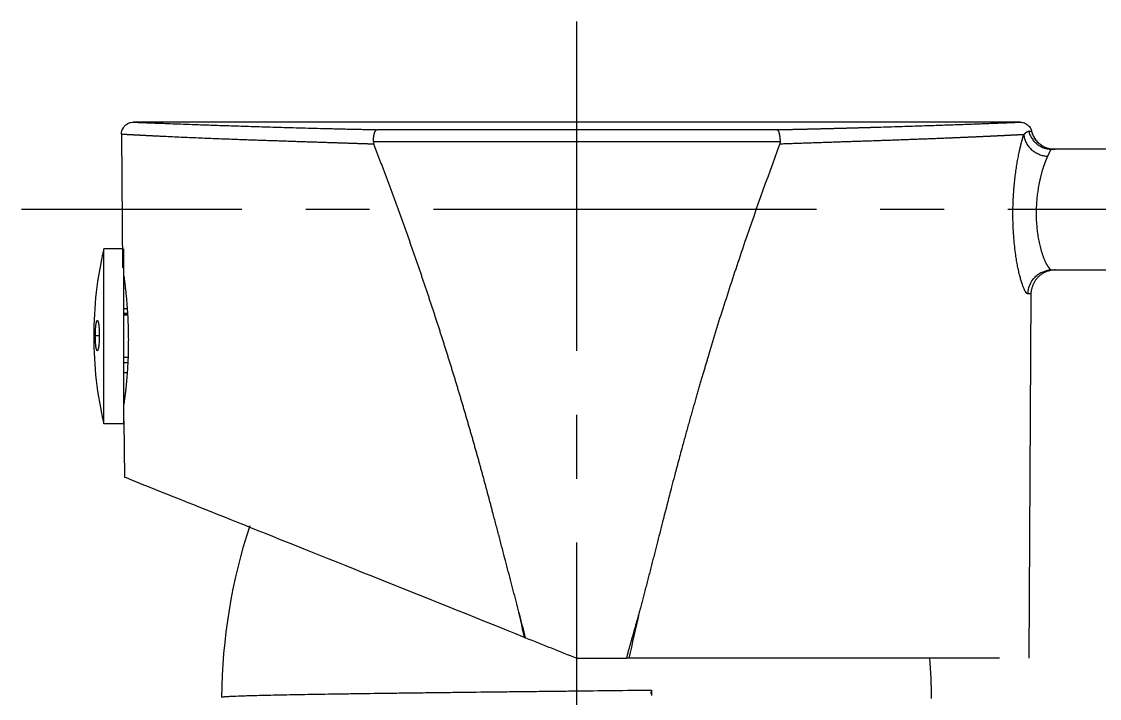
# Model space of a CAD drawing. Extents: x 10274 to 11115, y -16168 to -15573.
# Drawn here: x 10445.6 to 10499.2, y -15760 to -15726.3 of the extents above; entities that cross this region are included whole.
import ezdxf

# ---------------------------------------------------------------- set-up
doc = ezdxf.new("R2010")
doc.units = 0
doc.header["$MEASUREMENT"] = 0
doc.linetypes.add('CENTER2', pattern=[28.575, 19.05, -3.175, 3.175, -3.175])
doc.layers.get('0').update_dxf_attribs({"linetype": 'CONTINUOUS'})
doc.layers.add('CENTER', color=1, linetype='CENTER2')

msp = doc.modelspace()

# ---------------------------------------------------------------- linework, layer by layer
at = {"lineweight": -3}
for p, q in [((10495.218, -15731.301), (10451.117, -15731.301)), ((10483.13, -15731.676), (10463.226, -15731.676)), ((10450.524, -15731.906), (10450.58, -15738.551)), ((10565.319, -15732.651), (10496.807, -15732.651)), ((10449.645, -15746.301), (10449.645, -15737.601)), ((10450.572, -15737.602), (10449.645, -15737.602)), ((10450.645, -15746.301), (10450.645, -15737.601)), ((10496.807, -15738.651), (10565.319, -15738.651)), ((10496.971, -15738.651), (10496.966, -15738.651)), ((10495.669, -15757.951), (10495.771, -15739.844)), ((10495.771, -15739.844), (10495.769, -15739.844)), ((10450.645, -15740.568), (10450.804, -15740.568)), ((10450.82, -15740.807), (10450.645, -15740.807)), ((10450.821, -15740.826), (10450.645, -15740.826)), ((10450.824, -15740.876), (10450.645, -15740.876)), ((10450.825, -15740.896), (10450.645, -15740.896)), ((10449.39, -15741.925), (10449.225, -15741.925)), ((10450.845, -15743.007), (10450.645, -15743.007)), ((10450.645, -15743.249), (10450.837, -15743.249)), ((10450.645, -15743.74), (10450.807, -15743.74)), ((10450.645, -15746.157), (10450.669, -15748.951)), ((10450.645, -15746.301), (10449.645, -15746.301)), ((10455.524, -15759.89), (10455.52, -15759.886))]:
    msp.add_line(p, q, dxfattribs=at)
at = {"lineweight": -3, "extrusion": (0, 0, -1)}
msp.add_arc((-10483.876, -15760.151), 28.357, 0.5348, 18.079, dxfattribs=at)
at = {"lineweight": -3}
msp.add_arc((10462.462, -15760.151), 28.357, 0.4042, 4.4751, dxfattribs=at)
for centre, major_axis, ratio, start_param, end_param in [((10468.315, -15741.951), (19.17, 0), 0.999887, 2.912682, 3.141593), ((10468.315, -15741.951), (-19.17, 0), 0.999887, 0, 0.228911), ((10297.605, -15796.513), (43.598, -172.789), 0.99574, 1.54879, 1.558383), ((10470.899, -15760.151), (0, -28.357), 0.212007, 1.582827, 1.592527)]:
    msp.add_ellipse(centre, major_axis=major_axis, ratio=ratio, start_param=start_param, end_param=end_param, dxfattribs=at)
for points, knots in [([(10450.524, -15731.906), (10450.523, -15731.835), (10450.548, -15731.682), (10450.685, -15731.466), (10450.899, -15731.327), (10451.053, -15731.301), (10451.124, -15731.301)], [0, 0, 0, 0, 0.249645, 0.499764, 0.749882, 1, 1, 1, 1]), ([(10451.124, -15731.301), (10451.124, -15731.301), (10451.124, -15731.301), (10451.124, -15731.301), (10451.125, -15731.301), (10451.126, -15731.301), (10451.127, -15731.301), (10451.128, -15731.301), (10451.129, -15731.301), (10451.131, -15731.301), (10451.133, -15731.301), (10451.135, -15731.302), (10451.137, -15731.302), (10451.14, -15731.302), (10451.143, -15731.302), (10451.146, -15731.302), (10451.149, -15731.302), (10451.153, -15731.302), (10451.156, -15731.302), (10451.16, -15731.303), (10451.165, -15731.303), (10451.169, -15731.303), (10451.174, -15731.303), (10451.179, -15731.303), (10451.184, -15731.304), (10451.189, -15731.304), (10451.195, -15731.304), (10451.2, -15731.304), (10451.206, -15731.304), (10451.213, -15731.305), (10451.219, -15731.305), (10451.226, -15731.305), (10451.233, -15731.306), (10451.24, -15731.306), (10451.247, -15731.306), (10451.255, -15731.306), (10451.262, -15731.307), (10451.27, -15731.307), (10451.279, -15731.307), (10451.287, -15731.308), (10451.296, -15731.308), (10451.305, -15731.308), (10451.314, -15731.309), (10451.323, -15731.309), (10451.333, -15731.31), (10451.343, -15731.31), (10451.353, -15731.31), (10451.363, -15731.311), (10451.374, -15731.311), (10451.385, -15731.312), (10451.396, -15731.312), (10451.407, -15731.313), (10451.418, -15731.313), (10451.43, -15731.313), (10451.442, -15731.314), (10451.454, -15731.314), (10451.466, -15731.315), (10451.479, -15731.315), (10451.492, -15731.316), (10451.505, -15731.316), (10451.518, -15731.317), (10451.531, -15731.318), (10451.545, -15731.318), (10451.559, -15731.319), (10451.573, -15731.319), (10451.587, -15731.32), (10451.602, -15731.32), (10451.617, -15731.321), (10451.632, -15731.322), (10451.647, -15731.322), (10451.663, -15731.323), (10451.678, -15731.323), (10451.694, -15731.324), (10451.711, -15731.325), (10451.727, -15731.325), (10451.744, -15731.326), (10451.76, -15731.327), (10451.778, -15731.327), (10451.795, -15731.328), (10451.812, -15731.329), (10451.83, -15731.329), (10451.848, -15731.33), (10451.866, -15731.331), (10451.885, -15731.332), (10451.904, -15731.332), (10451.922, -15731.333), (10452.044, -15731.338), (10452.289, -15731.347), (10452.71, -15731.363), (10453.193, -15731.382), (10453.738, -15731.402), (10454.393, -15731.425), (10455.173, -15731.452), (10456.093, -15731.483), (10457.097, -15731.515), (10458.002, -15731.542), (10458.765, -15731.564), (10459.356, -15731.581), (10459.963, -15731.597), (10460.419, -15731.609), (10460.712, -15731.617), (10460.836, -15731.62), (10460.96, -15731.623), (10461.086, -15731.626), (10461.212, -15731.629), (10461.34, -15731.632), (10461.468, -15731.635), (10461.598, -15731.639), (10461.728, -15731.642), (10461.859, -15731.645), (10461.992, -15731.648), (10462.125, -15731.651), (10462.259, -15731.654), (10462.394, -15731.657), (10462.53, -15731.66), (10462.667, -15731.663), (10462.806, -15731.666), (10462.945, -15731.669), (10463.085, -15731.673), (10463.178, -15731.675), (10463.226, -15731.676)], [0, 0, 0, 0, 0.00296, 0.005919, 0.008876, 0.011833, 0.014788, 0.017742, 0.020695, 0.023647, 0.026598, 0.029548, 0.032498, 0.035446, 0.038393, 0.041339, 0.044285, 0.047229, 0.050173, 0.053116, 0.056058, 0.059, 0.06194, 0.064881, 0.06782, 0.070759, 0.073697, 0.076635, 0.079572, 0.082508, 0.085444, 0.08838, 0.091315, 0.094249, 0.097184, 0.100118, 0.103051, 0.105984, 0.108917, 0.11185, 0.114782, 0.117715, 0.120647, 0.123578, 0.12651, 0.129442, 0.132373, 0.135305, 0.138236, 0.141168, 0.144099, 0.147031, 0.149962, 0.152894, 0.155826, 0.158758, 0.16169, 0.164622, 0.167555, 0.170488, 0.173421, 0.176355, 0.179288, 0.182222, 0.185157, 0.188092, 0.191027, 0.193963, 0.1969, 0.199837, 0.202774, 0.205712, 0.208651, 0.21159, 0.21453, 0.217471, 0.220412, 0.223354, 0.226297, 0.22924, 0.232185, 0.23513, 0.238076, 0.241023, 0.243971, 0.24692, 0.24987, 0.299965, 0.349894, 0.399786, 0.449772, 0.49998, 0.562622, 0.624975, 0.68729, 0.749822, 0.781331, 0.812738, 0.844077, 0.875378, 0.881439, 0.887515, 0.893609, 0.89972, 0.905848, 0.911994, 0.918157, 0.924338, 0.930538, 0.936756, 0.942992, 0.949248, 0.955523, 0.961817, 0.96813, 0.974464, 0.980817, 0.987191, 0.993585, 1, 1, 1, 1]), ([(10463.055, -15732.274), (10463.055, -15732.27), (10463.055, -15732.262), (10463.056, -15732.25), (10463.056, -15732.238), (10463.056, -15732.226), (10463.057, -15732.214), (10463.057, -15732.201), (10463.058, -15732.189), (10463.058, -15732.177), (10463.059, -15732.164), (10463.06, -15732.152), (10463.061, -15732.14), (10463.062, -15732.127), (10463.063, -15732.115), (10463.064, -15732.102), (10463.065, -15732.09), (10463.067, -15732.077), (10463.068, -15732.065), (10463.07, -15732.053), (10463.071, -15732.041), (10463.073, -15732.029), (10463.074, -15732.017), (10463.076, -15732.005), (10463.078, -15731.993), (10463.08, -15731.981), (10463.082, -15731.97), (10463.084, -15731.958), (10463.086, -15731.947), (10463.089, -15731.936), (10463.091, -15731.925), (10463.093, -15731.914), (10463.096, -15731.903), (10463.098, -15731.893), (10463.101, -15731.882), (10463.103, -15731.872), (10463.106, -15731.862), (10463.109, -15731.852), (10463.112, -15731.842), (10463.116, -15731.831), (10463.119, -15731.82), (10463.123, -15731.81), (10463.127, -15731.799), (10463.131, -15731.788), (10463.136, -15731.777), (10463.14, -15731.767), (10463.145, -15731.756), (10463.151, -15731.746), (10463.156, -15731.737), (10463.162, -15731.728), (10463.168, -15731.719), (10463.174, -15731.711), (10463.18, -15731.704), (10463.186, -15731.697), (10463.193, -15731.692), (10463.199, -15731.687), (10463.206, -15731.682), (10463.212, -15731.679), (10463.219, -15731.677), (10463.223, -15731.676), (10463.226, -15731.676)], [0, 0, 0, 0, 0.012764, 0.025613, 0.038546, 0.051561, 0.064659, 0.077839, 0.091102, 0.104447, 0.117876, 0.13139, 0.144988, 0.158669, 0.172428, 0.186262, 0.200166, 0.214137, 0.22817, 0.242262, 0.256408, 0.270605, 0.284848, 0.299135, 0.313462, 0.327825, 0.342221, 0.356647, 0.371101, 0.385579, 0.400079, 0.4146, 0.429139, 0.443696, 0.458268, 0.472854, 0.487452, 0.50302, 0.51932, 0.536344, 0.554085, 0.572531, 0.591669, 0.611483, 0.631954, 0.653061, 0.67478, 0.697081, 0.719933, 0.743303, 0.767167, 0.791509, 0.816307, 0.841538, 0.867172, 0.893176, 0.919511, 0.946129, 0.972979, 1, 1, 1, 1]), ([(10483.13, -15731.676), (10483.152, -15731.675), (10483.196, -15731.674), (10483.261, -15731.673), (10483.326, -15731.671), (10483.391, -15731.67), (10483.456, -15731.669), (10483.521, -15731.667), (10483.585, -15731.666), (10483.65, -15731.664), (10483.714, -15731.663), (10483.778, -15731.661), (10483.842, -15731.66), (10483.906, -15731.659), (10483.969, -15731.657), (10484.033, -15731.656), (10484.096, -15731.654), (10484.159, -15731.653), (10484.222, -15731.651), (10484.285, -15731.65), (10484.348, -15731.648), (10484.41, -15731.647), (10484.473, -15731.646), (10484.535, -15731.644), (10484.597, -15731.643), (10484.659, -15731.641), (10484.721, -15731.64), (10484.782, -15731.638), (10484.844, -15731.637), (10484.905, -15731.635), (10484.966, -15731.634), (10485.027, -15731.632), (10485.088, -15731.631), (10485.149, -15731.629), (10485.209, -15731.628), (10485.27, -15731.626), (10485.33, -15731.625), (10485.39, -15731.623), (10485.45, -15731.622), (10485.51, -15731.62), (10485.57, -15731.619), (10485.629, -15731.617), (10485.689, -15731.616), (10485.748, -15731.614), (10485.807, -15731.613), (10485.866, -15731.611), (10485.925, -15731.61), (10485.983, -15731.608), (10486.042, -15731.607), (10486.1, -15731.605), (10486.158, -15731.604), (10486.216, -15731.602), (10486.274, -15731.601), (10486.332, -15731.599), (10486.389, -15731.598), (10486.447, -15731.596), (10486.504, -15731.595), (10486.561, -15731.593), (10486.618, -15731.592), (10486.675, -15731.59), (10486.731, -15731.589), (10486.788, -15731.587), (10486.844, -15731.585), (10486.9, -15731.584), (10486.956, -15731.582), (10487.012, -15731.581), (10487.068, -15731.579), (10487.123, -15731.578), (10487.179, -15731.576), (10487.234, -15731.575), (10487.289, -15731.573), (10487.344, -15731.572), (10487.399, -15731.57), (10487.454, -15731.569), (10487.508, -15731.567), (10487.562, -15731.566), (10487.617, -15731.564), (10487.671, -15731.562), (10487.725, -15731.561), (10487.778, -15731.559), (10487.832, -15731.558), (10487.885, -15731.556), (10487.939, -15731.555), (10487.992, -15731.553), (10488.045, -15731.552), (10488.098, -15731.55), (10488.32, -15731.544), (10488.703, -15731.532), (10489.233, -15731.516), (10489.744, -15731.5), (10490.235, -15731.484), (10490.706, -15731.468), (10491.156, -15731.453), (10491.585, -15731.438), (10491.992, -15731.424), (10492.377, -15731.41), (10492.738, -15731.397), (10493.076, -15731.385), (10493.39, -15731.373), (10493.679, -15731.362), (10493.944, -15731.352), (10494.185, -15731.342), (10494.343, -15731.336), (10494.437, -15731.332), (10494.476, -15731.331), (10494.514, -15731.329), (10494.552, -15731.328), (10494.588, -15731.326), (10494.623, -15731.325), (10494.657, -15731.324), (10494.69, -15731.322), (10494.722, -15731.321), (10494.753, -15731.32), (10494.784, -15731.319), (10494.813, -15731.317), (10494.841, -15731.316), (10494.868, -15731.315), (10494.894, -15731.314), (10494.919, -15731.313), (10494.943, -15731.312), (10494.966, -15731.311), (10494.988, -15731.31), (10495.009, -15731.309), (10495.029, -15731.309), (10495.048, -15731.308), (10495.066, -15731.307), (10495.083, -15731.306), (10495.099, -15731.306), (10495.114, -15731.305), (10495.128, -15731.305), (10495.141, -15731.304), (10495.152, -15731.304), (10495.163, -15731.303), (10495.173, -15731.303), (10495.182, -15731.302), (10495.19, -15731.302), (10495.197, -15731.302), (10495.202, -15731.302), (10495.207, -15731.301), (10495.211, -15731.301), (10495.214, -15731.301), (10495.215, -15731.301), (10495.216, -15731.301), (10495.216, -15731.301)], [0, 0, 0, 0, 0.002964, 0.005926, 0.008887, 0.011846, 0.014804, 0.017761, 0.020716, 0.02367, 0.026623, 0.029574, 0.032524, 0.035473, 0.038421, 0.041367, 0.044313, 0.047257, 0.0502, 0.053142, 0.056083, 0.059023, 0.061963, 0.064901, 0.067838, 0.070774, 0.073709, 0.076644, 0.079578, 0.08251, 0.085442, 0.088374, 0.091304, 0.094234, 0.097163, 0.100092, 0.10302, 0.105947, 0.108874, 0.1118, 0.114726, 0.117651, 0.120575, 0.1235, 0.126424, 0.129347, 0.13227, 0.135193, 0.138115, 0.141037, 0.143959, 0.146881, 0.149802, 0.152723, 0.155645, 0.158566, 0.161486, 0.164407, 0.167328, 0.170249, 0.173169, 0.17609, 0.179011, 0.181932, 0.184853, 0.187774, 0.190695, 0.193617, 0.196538, 0.19946, 0.202382, 0.205305, 0.208228, 0.211151, 0.214074, 0.216998, 0.219922, 0.222847, 0.225772, 0.228698, 0.231624, 0.234551, 0.237479, 0.240407, 0.243335, 0.246265, 0.249195, 0.280337, 0.311452, 0.34257, 0.373723, 0.404959, 0.436212, 0.467513, 0.498895, 0.530271, 0.561594, 0.592894, 0.624203, 0.655437, 0.686651, 0.717876, 0.749145, 0.755401, 0.761654, 0.767906, 0.774156, 0.780403, 0.78665, 0.792895, 0.79914, 0.805384, 0.811627, 0.817871, 0.824114, 0.830358, 0.836603, 0.842848, 0.849095, 0.855343, 0.861592, 0.867844, 0.874097, 0.880353, 0.886612, 0.892873, 0.899138, 0.905406, 0.911678, 0.917953, 0.924233, 0.930517, 0.936805, 0.943099, 0.949398, 0.955702, 0.962011, 0.968327, 0.974648, 0.980976, 0.98731, 0.993652, 1, 1, 1, 1]), ([(10483.3, -15732.275), (10483.3, -15732.271), (10483.3, -15732.262), (10483.299, -15732.25), (10483.299, -15732.238), (10483.299, -15732.226), (10483.298, -15732.213), (10483.298, -15732.201), (10483.297, -15732.189), (10483.296, -15732.176), (10483.296, -15732.164), (10483.295, -15732.151), (10483.294, -15732.139), (10483.293, -15732.127), (10483.292, -15732.114), (10483.291, -15732.102), (10483.289, -15732.09), (10483.288, -15732.077), (10483.287, -15732.065), (10483.285, -15732.053), (10483.284, -15732.041), (10483.282, -15732.029), (10483.281, -15732.017), (10483.279, -15732.005), (10483.277, -15731.994), (10483.275, -15731.982), (10483.273, -15731.97), (10483.271, -15731.959), (10483.269, -15731.948), (10483.267, -15731.936), (10483.265, -15731.925), (10483.262, -15731.914), (10483.26, -15731.904), (10483.257, -15731.893), (10483.255, -15731.882), (10483.252, -15731.872), (10483.247, -15731.851), (10483.238, -15731.822), (10483.225, -15731.786), (10483.211, -15731.755), (10483.198, -15731.733), (10483.189, -15731.719), (10483.183, -15731.711), (10483.176, -15731.703), (10483.17, -15731.697), (10483.163, -15731.691), (10483.157, -15731.686), (10483.15, -15731.682), (10483.144, -15731.679), (10483.137, -15731.677), (10483.133, -15731.676), (10483.13, -15731.676)], [0, 0, 0, 0, 0.013002, 0.026054, 0.039157, 0.052311, 0.065518, 0.078777, 0.092088, 0.105453, 0.118872, 0.132344, 0.145872, 0.159454, 0.173092, 0.186785, 0.200535, 0.214342, 0.228206, 0.242127, 0.256106, 0.270143, 0.284239, 0.298395, 0.312609, 0.326883, 0.341218, 0.355613, 0.370069, 0.384586, 0.399165, 0.413806, 0.428509, 0.443274, 0.458103, 0.472994, 0.48795, 0.550223, 0.613074, 0.67652, 0.740579, 0.766472, 0.792376, 0.81829, 0.844216, 0.870152, 0.896099, 0.922058, 0.948027, 0.974008, 1, 1, 1, 1]), ([(10495.216, -15731.301), (10495.287, -15731.301), (10495.44, -15731.327), (10495.655, -15731.466), (10495.76, -15731.631), (10495.791, -15731.728), (10495.797, -15731.751)], [0, 0, 0, 0, 0.302913, 0.605825, 0.908738, 1, 1, 1, 1]), ([(10495.405, -15731.924), (10495.408, -15731.922), (10495.413, -15731.916), (10495.421, -15731.909), (10495.428, -15731.901), (10495.435, -15731.894), (10495.442, -15731.886), (10495.449, -15731.879), (10495.456, -15731.872), (10495.463, -15731.866), (10495.47, -15731.859), (10495.476, -15731.853), (10495.483, -15731.846), (10495.489, -15731.84), (10495.496, -15731.835), (10495.502, -15731.829), (10495.508, -15731.824), (10495.514, -15731.818), (10495.521, -15731.813), (10495.527, -15731.809), (10495.533, -15731.804), (10495.539, -15731.8), (10495.545, -15731.795), (10495.55, -15731.791), (10495.556, -15731.788), (10495.562, -15731.784), (10495.568, -15731.781), (10495.574, -15731.778), (10495.579, -15731.775), (10495.585, -15731.772), (10495.591, -15731.769), (10495.596, -15731.767), (10495.602, -15731.765), (10495.608, -15731.763), (10495.613, -15731.761), (10495.619, -15731.76), (10495.624, -15731.758), (10495.63, -15731.757), (10495.635, -15731.756), (10495.641, -15731.756), (10495.646, -15731.755), (10495.65, -15731.755), (10495.652, -15731.755)], [0, 0, 0, 0, 0.023127, 0.046347, 0.06966, 0.093066, 0.116565, 0.140157, 0.163843, 0.187622, 0.211494, 0.235461, 0.259521, 0.283676, 0.307926, 0.332271, 0.356712, 0.381248, 0.405881, 0.43061, 0.455436, 0.48036, 0.505382, 0.530502, 0.555721, 0.58104, 0.606458, 0.631976, 0.657595, 0.683315, 0.709137, 0.73506, 0.761086, 0.787215, 0.813448, 0.839784, 0.866224, 0.892769, 0.919418, 0.946173, 0.973033, 1, 1, 1, 1]), ([(10495.653, -15731.755), (10495.668, -15731.814), (10495.689, -15731.873), (10495.74, -15731.991), (10495.77, -15732.049), (10495.842, -15732.16), (10495.883, -15732.213), (10495.974, -15732.313), (10496.024, -15732.359), (10496.132, -15732.443), (10496.189, -15732.48), (10496.308, -15732.543), (10496.37, -15732.569), (10496.495, -15732.611), (10496.558, -15732.626), (10496.684, -15732.646), (10496.747, -15732.651), (10496.807, -15732.651)], [0, 0, 0, 0, 0.125, 0.125, 0.25, 0.25, 0.375, 0.375, 0.5, 0.5, 0.625, 0.625, 0.75, 0.75, 0.875, 0.875, 1, 1, 1, 1]), ([(10496.648, -15732.639), (10496.649, -15732.637), (10496.619, -15732.619), (10496.475, -15732.577), (10496.249, -15732.441), (10496.065, -15732.278), (10495.894, -15732.043), (10495.821, -15731.85), (10495.792, -15731.743)], [0, 0, 0, 0, 0.175711, 0.45403, 0.58832, 0.723471, 0.861083, 1, 1, 1, 1]), ([(10463.078, -15732.398), (10463.056, -15732.397), (10463.012, -15732.396), (10462.943, -15732.393), (10462.872, -15732.391), (10462.798, -15732.388), (10462.721, -15732.386), (10462.642, -15732.383), (10462.559, -15732.381), (10462.474, -15732.378), (10462.387, -15732.375), (10462.296, -15732.372), (10462.203, -15732.369), (10462.108, -15732.366), (10462.01, -15732.362), (10461.909, -15732.359), (10461.805, -15732.356), (10461.7, -15732.352), (10461.591, -15732.349), (10461.481, -15732.345), (10461.367, -15732.341), (10461.252, -15732.338), (10461.134, -15732.334), (10461.014, -15732.33), (10460.892, -15732.326), (10460.767, -15732.322), (10460.64, -15732.317), (10460.511, -15732.313), (10460.38, -15732.309), (10460.247, -15732.304), (10460.112, -15732.3), (10459.975, -15732.295), (10459.837, -15732.291), (10459.696, -15732.286), (10459.553, -15732.281), (10459.409, -15732.277), (10459.263, -15732.272), (10459.116, -15732.267), (10458.967, -15732.262), (10458.816, -15732.257), (10458.665, -15732.252), (10458.511, -15732.247), (10458.357, -15732.241), (10458.201, -15732.236), (10458.044, -15732.231), (10457.886, -15732.225), (10457.727, -15732.22), (10457.568, -15732.214), (10457.407, -15732.209), (10457.245, -15732.203), (10457.083, -15732.198), (10456.921, -15732.192), (10456.688, -15732.184), (10456.379, -15732.173), (10455.992, -15732.159), (10455.591, -15732.144), (10455.176, -15732.128), (10454.753, -15732.111), (10454.325, -15732.093), (10453.896, -15732.075), (10453.469, -15732.056), (10453.05, -15732.037), (10452.756, -15732.023), (10452.571, -15732.014), (10452.488, -15732.009), (10452.408, -15732.006), (10452.329, -15732.002), (10452.253, -15731.998), (10452.179, -15731.994), (10452.106, -15731.991), (10452.036, -15731.987), (10451.967, -15731.984), (10451.9, -15731.98), (10451.836, -15731.977), (10451.773, -15731.974), (10451.712, -15731.971), (10451.652, -15731.968), (10451.595, -15731.965), (10451.539, -15731.962), (10451.486, -15731.959), (10451.433, -15731.957), (10451.383, -15731.954), (10451.334, -15731.951), (10451.287, -15731.949), (10451.242, -15731.947), (10451.198, -15731.944), (10451.156, -15731.942), (10451.116, -15731.94), (10451.077, -15731.938), (10451.039, -15731.936), (10451.004, -15731.934), (10450.969, -15731.932), (10450.936, -15731.93), (10450.905, -15731.929), (10450.875, -15731.927), (10450.846, -15731.925), (10450.819, -15731.924), (10450.793, -15731.922), (10450.768, -15731.921), (10450.745, -15731.92), (10450.723, -15731.918), (10450.702, -15731.917), (10450.683, -15731.916), (10450.665, -15731.915), (10450.648, -15731.914), (10450.632, -15731.913), (10450.617, -15731.912), (10450.604, -15731.911), (10450.592, -15731.911), (10450.58, -15731.91), (10450.57, -15731.909), (10450.561, -15731.909), (10450.553, -15731.908), (10450.546, -15731.908), (10450.54, -15731.907), (10450.535, -15731.907), (10450.531, -15731.907), (10450.528, -15731.907), (10450.525, -15731.906), (10450.524, -15731.906), (10450.524, -15731.906), (10450.524, -15731.906)], [0, 0, 0, 0, 0.002869, 0.005867, 0.008995, 0.012253, 0.01564, 0.019157, 0.022804, 0.026581, 0.030487, 0.034523, 0.038689, 0.042984, 0.047409, 0.051964, 0.056648, 0.061462, 0.066406, 0.071479, 0.076682, 0.082015, 0.087477, 0.093069, 0.098791, 0.104642, 0.110622, 0.116733, 0.122973, 0.129342, 0.135841, 0.14247, 0.149228, 0.156116, 0.163133, 0.17028, 0.177556, 0.184962, 0.192497, 0.200162, 0.207956, 0.21588, 0.223934, 0.232117, 0.240429, 0.248871, 0.257443, 0.266144, 0.274974, 0.283935, 0.293024, 0.302244, 0.311593, 0.333107, 0.356316, 0.38122, 0.407818, 0.436109, 0.466093, 0.497769, 0.531137, 0.566197, 0.602946, 0.611015, 0.619041, 0.627024, 0.634964, 0.64286, 0.650714, 0.658524, 0.666292, 0.674016, 0.681698, 0.689336, 0.696932, 0.704484, 0.711994, 0.71946, 0.726884, 0.734264, 0.741602, 0.748896, 0.756148, 0.763357, 0.770523, 0.777646, 0.784727, 0.791764, 0.798759, 0.805711, 0.81262, 0.819486, 0.82631, 0.83309, 0.839828, 0.846523, 0.853175, 0.859784, 0.866351, 0.872875, 0.879356, 0.885794, 0.892189, 0.898542, 0.904852, 0.911119, 0.917343, 0.923525, 0.929664, 0.93576, 0.941813, 0.947824, 0.953792, 0.959717, 0.9656, 0.97144, 0.977237, 0.982992, 0.988704, 0.994373, 1, 1, 1, 1]), ([(10463.056, -15732.274), (10463.056, -15732.296), (10463.058, -15732.316), (10463.065, -15732.358), (10463.071, -15732.378), (10463.079, -15732.398)], [0, 0, 0, 0, 0.5, 0.5, 1, 1, 1, 1]), ([(10495.407, -15731.925), (10495.402, -15731.925), (10495.392, -15731.925), (10495.378, -15731.926), (10495.363, -15731.927), (10495.347, -15731.927), (10495.332, -15731.928), (10495.316, -15731.929), (10495.3, -15731.93), (10495.283, -15731.931), (10495.266, -15731.931), (10495.249, -15731.932), (10495.231, -15731.933), (10495.213, -15731.934), (10495.195, -15731.935), (10495.177, -15731.936), (10495.158, -15731.937), (10495.138, -15731.938), (10495.119, -15731.939), (10495.099, -15731.94), (10495.079, -15731.941), (10495.058, -15731.942), (10495.037, -15731.943), (10495.016, -15731.944), (10494.994, -15731.945), (10494.972, -15731.946), (10494.949, -15731.948), (10494.926, -15731.949), (10494.903, -15731.95), (10494.88, -15731.951), (10494.856, -15731.952), (10494.831, -15731.953), (10494.807, -15731.955), (10494.781, -15731.956), (10494.756, -15731.957), (10494.73, -15731.959), (10494.704, -15731.96), (10494.677, -15731.961), (10494.65, -15731.963), (10494.622, -15731.964), (10494.594, -15731.965), (10494.566, -15731.967), (10494.537, -15731.968), (10494.508, -15731.97), (10494.479, -15731.971), (10494.449, -15731.973), (10494.418, -15731.974), (10494.387, -15731.976), (10494.356, -15731.977), (10494.324, -15731.979), (10494.292, -15731.98), (10494.259, -15731.982), (10494.226, -15731.983), (10494.193, -15731.985), (10494.159, -15731.987), (10494.124, -15731.988), (10494.089, -15731.99), (10494.054, -15731.992), (10494.018, -15731.993), (10493.982, -15731.995), (10493.945, -15731.997), (10493.908, -15731.999), (10493.87, -15732), (10493.832, -15732.002), (10493.793, -15732.004), (10493.754, -15732.006), (10493.715, -15732.008), (10493.674, -15732.01), (10493.634, -15732.011), (10493.593, -15732.013), (10493.551, -15732.015), (10493.509, -15732.017), (10493.466, -15732.019), (10493.423, -15732.021), (10493.38, -15732.023), (10493.335, -15732.025), (10493.291, -15732.027), (10493.245, -15732.029), (10493.2, -15732.031), (10493.153, -15732.033), (10493.107, -15732.035), (10493.059, -15732.038), (10493.011, -15732.04), (10492.963, -15732.042), (10492.914, -15732.044), (10492.864, -15732.046), (10492.814, -15732.048), (10492.764, -15732.051), (10492.712, -15732.053), (10492.661, -15732.055), (10492.608, -15732.057), (10492.555, -15732.06), (10492.502, -15732.062), (10492.448, -15732.064), (10492.393, -15732.067), (10492.338, -15732.069), (10492.282, -15732.071), (10492.226, -15732.074), (10492.169, -15732.076), (10492.112, -15732.079), (10492.053, -15732.081), (10491.995, -15732.084), (10491.935, -15732.086), (10491.875, -15732.088), (10491.815, -15732.091), (10491.754, -15732.094), (10491.692, -15732.096), (10491.63, -15732.099), (10491.543, -15732.102), (10491.432, -15732.107), (10491.296, -15732.112), (10491.159, -15732.118), (10491.021, -15732.123), (10490.881, -15732.129), (10490.741, -15732.134), (10490.601, -15732.139), (10490.459, -15732.145), (10490.317, -15732.15), (10490.174, -15732.155), (10490.031, -15732.161), (10489.887, -15732.166), (10489.742, -15732.171), (10489.597, -15732.177), (10489.451, -15732.182), (10489.305, -15732.187), (10489.159, -15732.192), (10489.013, -15732.198), (10488.866, -15732.203), (10488.719, -15732.208), (10488.571, -15732.213), (10488.424, -15732.218), (10488.276, -15732.223), (10488.128, -15732.228), (10487.981, -15732.234), (10487.833, -15732.239), (10487.685, -15732.244), (10487.537, -15732.249), (10487.39, -15732.254), (10487.242, -15732.259), (10487.095, -15732.264), (10486.948, -15732.269), (10486.801, -15732.274), (10486.654, -15732.279), (10486.507, -15732.284), (10486.361, -15732.288), (10486.216, -15732.293), (10486.07, -15732.298), (10485.925, -15732.303), (10485.78, -15732.308), (10485.636, -15732.313), (10485.493, -15732.318), (10485.349, -15732.322), (10485.207, -15732.327), (10485.065, -15732.332), (10484.923, -15732.337), (10484.782, -15732.341), (10484.642, -15732.346), (10484.502, -15732.351), (10484.364, -15732.356), (10484.225, -15732.36), (10484.088, -15732.365), (10483.951, -15732.37), (10483.815, -15732.374), (10483.68, -15732.379), (10483.545, -15732.384), (10483.412, -15732.388), (10483.323, -15732.391), (10483.279, -15732.393)], [0, 0, 0, 0, 0.003672, 0.007358, 0.011058, 0.014773, 0.018502, 0.022246, 0.026004, 0.029777, 0.033564, 0.037366, 0.041181, 0.045012, 0.048857, 0.052716, 0.05659, 0.060478, 0.06438, 0.068297, 0.072229, 0.076174, 0.080135, 0.08411, 0.088099, 0.092103, 0.096121, 0.100153, 0.1042, 0.108262, 0.112338, 0.116428, 0.120533, 0.124653, 0.128786, 0.132935, 0.137097, 0.141275, 0.145466, 0.149673, 0.153893, 0.158128, 0.162378, 0.166642, 0.170921, 0.175214, 0.179521, 0.183843, 0.18818, 0.192531, 0.196896, 0.201276, 0.20567, 0.210079, 0.214503, 0.218941, 0.223393, 0.22786, 0.232342, 0.236837, 0.241348, 0.245873, 0.250412, 0.254966, 0.259535, 0.264118, 0.268715, 0.273328, 0.277954, 0.282595, 0.287251, 0.291921, 0.296606, 0.301305, 0.306019, 0.310748, 0.315491, 0.320248, 0.32502, 0.329807, 0.334608, 0.339424, 0.344255, 0.3491, 0.353959, 0.358834, 0.363723, 0.368626, 0.373544, 0.378477, 0.383425, 0.388387, 0.393363, 0.398355, 0.403361, 0.408382, 0.413417, 0.418468, 0.423533, 0.428612, 0.433707, 0.438816, 0.44394, 0.449079, 0.454232, 0.459401, 0.464584, 0.469781, 0.474994, 0.48607, 0.497076, 0.508011, 0.518875, 0.529669, 0.540392, 0.551045, 0.561626, 0.572137, 0.582578, 0.592947, 0.603246, 0.613474, 0.623631, 0.633717, 0.643732, 0.653677, 0.66355, 0.673352, 0.683083, 0.692743, 0.702332, 0.71185, 0.721296, 0.730672, 0.739976, 0.749209, 0.75837, 0.767461, 0.776479, 0.785427, 0.794303, 0.803108, 0.811842, 0.820504, 0.829095, 0.837614, 0.846062, 0.854438, 0.862743, 0.870977, 0.879138, 0.887229, 0.895248, 0.903195, 0.911071, 0.918875, 0.926608, 0.934269, 0.941859, 0.949377, 0.956824, 0.964199, 0.971502, 0.978734, 0.985894, 0.992983, 1, 1, 1, 1]), ([(10495.615, -15739.843), (10495.614, -15739.843), (10495.612, -15739.843), (10495.608, -15739.842), (10495.605, -15739.842), (10495.602, -15739.841), (10495.598, -15739.84), (10495.595, -15739.839), (10495.591, -15739.837), (10495.587, -15739.835), (10495.584, -15739.833), (10495.58, -15739.831), (10495.577, -15739.829), (10495.573, -15739.826), (10495.569, -15739.824), (10495.565, -15739.821), (10495.562, -15739.817), (10495.558, -15739.814), (10495.554, -15739.81), (10495.55, -15739.807), (10495.546, -15739.802), (10495.542, -15739.798), (10495.538, -15739.794), (10495.534, -15739.789), (10495.53, -15739.784), (10495.526, -15739.779), (10495.522, -15739.774), (10495.518, -15739.768), (10495.514, -15739.762), (10495.51, -15739.756), (10495.506, -15739.75), (10495.502, -15739.744), (10495.497, -15739.737), (10495.493, -15739.73), (10495.489, -15739.723), (10495.485, -15739.716), (10495.48, -15739.708), (10495.476, -15739.701), (10495.471, -15739.693), (10495.467, -15739.685), (10495.463, -15739.676), (10495.458, -15739.668), (10495.454, -15739.659), (10495.449, -15739.65), (10495.445, -15739.641), (10495.44, -15739.631), (10495.436, -15739.622), (10495.415, -15739.577), (10495.377, -15739.487), (10495.321, -15739.332), (10495.264, -15739.15), (10495.208, -15738.943), (10495.152, -15738.713), (10495.099, -15738.462), (10495.05, -15738.192), (10494.999, -15737.871), (10494.951, -15737.495), (10494.91, -15737.063), (10494.881, -15736.614), (10494.866, -15736.152), (10494.865, -15735.685), (10494.877, -15735.257), (10494.897, -15734.873), (10494.923, -15734.532), (10494.955, -15734.201), (10494.994, -15733.879), (10495.037, -15733.57), (10495.084, -15733.277), (10495.135, -15732.999), (10495.174, -15732.809), (10495.199, -15732.695), (10495.21, -15732.649), (10495.22, -15732.603), (10495.23, -15732.559), (10495.241, -15732.515), (10495.251, -15732.472), (10495.262, -15732.43), (10495.272, -15732.389), (10495.282, -15732.348), (10495.293, -15732.309), (10495.303, -15732.27), (10495.314, -15732.232), (10495.324, -15732.194), (10495.334, -15732.158), (10495.345, -15732.122), (10495.355, -15732.087), (10495.366, -15732.053), (10495.376, -15732.02), (10495.386, -15731.987), (10495.397, -15731.955), (10495.403, -15731.935), (10495.407, -15731.925)], [0, 0, 0, 0, 0.002658, 0.005314, 0.007968, 0.010619, 0.013269, 0.015916, 0.018562, 0.021206, 0.023848, 0.02649, 0.029129, 0.031768, 0.034406, 0.037042, 0.039678, 0.042314, 0.044949, 0.047583, 0.050218, 0.052852, 0.055486, 0.058121, 0.060756, 0.063391, 0.066027, 0.068664, 0.071301, 0.073939, 0.076579, 0.07922, 0.081862, 0.084506, 0.087151, 0.089798, 0.092447, 0.095098, 0.097751, 0.100407, 0.103065, 0.105725, 0.108388, 0.111054, 0.113723, 0.116395, 0.11907, 0.121749, 0.152939, 0.184005, 0.215157, 0.246605, 0.278292, 0.3098, 0.341343, 0.373138, 0.415702, 0.457931, 0.500353, 0.543038, 0.585266, 0.627561, 0.659344, 0.690857, 0.72231, 0.753911, 0.785189, 0.816248, 0.847291, 0.87852, 0.884373, 0.89021, 0.896033, 0.901844, 0.907642, 0.913431, 0.919211, 0.924983, 0.93075, 0.936512, 0.942271, 0.948028, 0.953785, 0.959543, 0.965303, 0.971068, 0.976838, 0.982614, 0.988399, 0.994194, 1, 1, 1, 1]), ([(10495.407, -15731.925), (10495.412, -15731.985), (10495.422, -15732.048), (10495.457, -15732.174), (10495.482, -15732.238), (10495.544, -15732.365), (10495.583, -15732.427), (10495.673, -15732.546), (10495.724, -15732.602), (10495.838, -15732.705), (10495.9, -15732.753), (10496.031, -15732.835), (10496.1, -15732.87), (10496.239, -15732.928), (10496.311, -15732.951), (10496.451, -15732.984), (10496.521, -15732.995), (10496.588, -15733)], [0, 0, 0, 0, 0.125, 0.125, 0.25, 0.25, 0.375, 0.375, 0.5, 0.5, 0.625, 0.625, 0.75, 0.75, 0.875, 0.875, 1, 1, 1, 1]), ([(10469.011, -15750.772), (10468.993, -15750.703), (10468.957, -15750.565), (10468.903, -15750.359), (10468.849, -15750.153), (10468.794, -15749.947), (10468.739, -15749.742), (10468.684, -15749.536), (10468.629, -15749.332), (10468.574, -15749.127), (10468.518, -15748.923), (10468.462, -15748.719), (10468.406, -15748.516), (10468.35, -15748.312), (10468.294, -15748.109), (10468.237, -15747.907), (10468.18, -15747.705), (10468.124, -15747.503), (10468.067, -15747.301), (10468.009, -15747.1), (10467.952, -15746.899), (10467.894, -15746.698), (10467.836, -15746.498), (10467.778, -15746.298), (10467.72, -15746.098), (10467.662, -15745.899), (10467.604, -15745.7), (10467.545, -15745.501), (10467.486, -15745.302), (10467.427, -15745.104), (10467.368, -15744.907), (10467.309, -15744.709), (10467.249, -15744.512), (10467.19, -15744.315), (10467.13, -15744.119), (10467.07, -15743.923), (10467.01, -15743.727), (10466.949, -15743.531), (10466.889, -15743.336), (10466.828, -15743.141), (10466.767, -15742.947), (10466.707, -15742.753), (10466.645, -15742.559), (10466.584, -15742.365), (10466.523, -15742.172), (10466.461, -15741.979), (10466.4, -15741.786), (10466.338, -15741.594), (10466.276, -15741.402), (10466.214, -15741.211), (10466.151, -15741.019), (10466.089, -15740.828), (10466.026, -15740.638), (10465.964, -15740.447), (10465.901, -15740.258), (10465.838, -15740.068), (10465.775, -15739.879), (10465.711, -15739.69), (10465.648, -15739.501), (10465.584, -15739.313), (10465.521, -15739.124), (10465.457, -15738.937), (10465.393, -15738.749), (10465.329, -15738.562), (10465.265, -15738.376), (10465.2, -15738.189), (10465.136, -15738.003), (10465.071, -15737.817), (10465.006, -15737.632), (10464.942, -15737.447), (10464.877, -15737.262), (10464.811, -15737.078), (10464.746, -15736.894), (10464.681, -15736.71), (10464.615, -15736.527), (10464.55, -15736.343), (10464.484, -15736.161), (10464.418, -15735.978), (10464.352, -15735.796), (10464.286, -15735.614), (10464.22, -15735.433), (10464.154, -15735.252), (10464.087, -15735.071), (10464.021, -15734.89), (10463.954, -15734.71), (10463.887, -15734.53), (10463.821, -15734.351), (10463.754, -15734.172), (10463.686, -15733.993), (10463.619, -15733.814), (10463.552, -15733.636), (10463.485, -15733.458), (10463.417, -15733.281), (10463.35, -15733.103), (10463.282, -15732.927), (10463.214, -15732.75), (10463.146, -15732.574), (10463.101, -15732.456), (10463.078, -15732.398)], [0, 0, 0, 0, 0.01106, 0.022107, 0.033141, 0.044161, 0.055168, 0.066161, 0.077142, 0.088108, 0.099062, 0.110002, 0.120929, 0.131842, 0.142743, 0.153629, 0.164502, 0.175362, 0.186209, 0.197042, 0.207861, 0.218667, 0.22946, 0.240239, 0.251005, 0.261757, 0.272496, 0.283222, 0.293933, 0.304632, 0.315316, 0.325988, 0.336645, 0.34729, 0.35792, 0.368537, 0.379141, 0.389731, 0.400307, 0.41087, 0.421419, 0.431955, 0.442477, 0.452985, 0.46348, 0.473961, 0.484429, 0.494882, 0.505322, 0.515749, 0.526162, 0.536561, 0.546946, 0.557318, 0.567676, 0.578021, 0.588351, 0.598668, 0.608971, 0.619261, 0.629536, 0.639798, 0.650046, 0.660281, 0.670501, 0.680708, 0.690901, 0.70108, 0.711246, 0.721397, 0.731535, 0.741659, 0.751769, 0.761865, 0.771948, 0.782016, 0.792071, 0.802111, 0.812138, 0.822151, 0.83215, 0.842135, 0.852107, 0.862064, 0.872007, 0.881937, 0.891852, 0.901754, 0.911641, 0.921515, 0.931375, 0.94122, 0.951052, 0.96087, 0.970673, 0.980463, 0.990238, 1, 1, 1, 1]), ([(10479.733, -15742.867), (10480.001, -15741.985), (10480.276, -15741.106), (10480.841, -15739.351), (10481.13, -15738.476), (10482.018, -15735.858), (10482.636, -15734.121), (10483.279, -15732.393)], [0, 0, 0, 0, 0.25, 0.25, 0.5, 0.5, 1, 1, 1, 1]), ([(10496.807, -15732.651), (10496.806, -15732.651), (10496.803, -15732.651), (10496.8, -15732.652), (10496.796, -15732.652), (10496.792, -15732.653), (10496.789, -15732.654), (10496.786, -15732.655), (10496.783, -15732.656), (10496.78, -15732.658), (10496.777, -15732.659), (10496.774, -15732.66), (10496.772, -15732.662), (10496.77, -15732.663), (10496.767, -15732.665), (10496.765, -15732.666), (10496.763, -15732.668), (10496.762, -15732.669), (10496.76, -15732.67), (10496.759, -15732.671), (10496.757, -15732.673), (10496.756, -15732.674), (10496.754, -15732.676), (10496.749, -15732.681), (10496.74, -15732.691), (10496.725, -15732.711), (10496.711, -15732.736), (10496.699, -15732.76), (10496.69, -15732.779), (10496.681, -15732.797), (10496.672, -15732.816), (10496.664, -15732.835), (10496.655, -15732.853), (10496.647, -15732.871), (10496.638, -15732.89), (10496.629, -15732.909), (10496.62, -15732.93), (10496.61, -15732.952), (10496.599, -15732.975), (10496.592, -15732.992), (10496.588, -15733)], [0, 0, 0, 0, 0.01945, 0.038175, 0.056175, 0.07345, 0.089999, 0.105823, 0.120922, 0.135296, 0.148945, 0.161868, 0.174066, 0.185539, 0.196287, 0.20631, 0.215607, 0.224179, 0.232026, 0.239148, 0.245544, 0.251216, 0.256162, 0.279787, 0.329779, 0.406136, 0.508854, 0.555759, 0.600447, 0.642919, 0.683177, 0.721223, 0.757058, 0.789718, 0.823058, 0.857079, 0.891783, 0.92717, 0.963242, 1, 1, 1, 1]), ([(10496.588, -15733), (10496.586, -15733.004), (10496.582, -15733.013), (10496.575, -15733.027), (10496.569, -15733.041), (10496.562, -15733.055), (10496.556, -15733.069), (10496.549, -15733.084), (10496.543, -15733.099), (10496.536, -15733.114), (10496.529, -15733.129), (10496.523, -15733.145), (10496.516, -15733.161), (10496.51, -15733.177), (10496.503, -15733.193), (10496.496, -15733.209), (10496.49, -15733.226), (10496.483, -15733.243), (10496.476, -15733.26), (10496.47, -15733.277), (10496.463, -15733.295), (10496.456, -15733.312), (10496.45, -15733.33), (10496.443, -15733.349), (10496.436, -15733.367), (10496.43, -15733.385), (10496.423, -15733.404), (10496.416, -15733.423), (10496.409, -15733.442), (10496.403, -15733.462), (10496.396, -15733.481), (10496.389, -15733.501), (10496.382, -15733.521), (10496.375, -15733.541), (10496.369, -15733.562), (10496.362, -15733.582), (10496.351, -15733.615), (10496.336, -15733.662), (10496.317, -15733.724), (10496.298, -15733.787), (10496.28, -15733.852), (10496.263, -15733.918), (10496.246, -15733.986), (10496.229, -15734.055), (10496.213, -15734.125), (10496.197, -15734.198), (10496.182, -15734.271), (10496.167, -15734.346), (10496.149, -15734.441), (10496.128, -15734.558), (10496.106, -15734.696), (10496.087, -15734.834), (10496.07, -15734.972), (10496.056, -15735.11), (10496.044, -15735.247), (10496.034, -15735.383), (10496.027, -15735.518), (10496.022, -15735.687), (10496.02, -15735.893), (10496.026, -15736.134), (10496.041, -15736.396), (10496.068, -15736.681), (10496.111, -15736.986), (10496.158, -15737.231), (10496.201, -15737.421), (10496.237, -15737.565), (10496.279, -15737.712), (10496.326, -15737.862), (10496.369, -15737.983), (10496.405, -15738.075), (10496.431, -15738.138), (10496.455, -15738.195), (10496.477, -15738.244), (10496.498, -15738.287), (10496.517, -15738.325), (10496.534, -15738.357), (10496.549, -15738.385), (10496.563, -15738.408), (10496.574, -15738.428), (10496.584, -15738.444), (10496.593, -15738.457), (10496.599, -15738.466), (10496.604, -15738.473), (10496.607, -15738.478), (10496.609, -15738.481), (10496.612, -15738.485), (10496.615, -15738.49), (10496.618, -15738.494), (10496.621, -15738.499), (10496.625, -15738.503), (10496.628, -15738.508), (10496.631, -15738.512), (10496.634, -15738.516), (10496.637, -15738.52), (10496.64, -15738.524), (10496.643, -15738.528), (10496.646, -15738.532), (10496.649, -15738.536), (10496.652, -15738.54), (10496.655, -15738.544), (10496.658, -15738.547), (10496.661, -15738.551), (10496.664, -15738.554), (10496.667, -15738.558), (10496.67, -15738.561), (10496.672, -15738.565), (10496.675, -15738.568), (10496.678, -15738.571), (10496.681, -15738.574), (10496.684, -15738.577), (10496.687, -15738.58), (10496.689, -15738.583), (10496.692, -15738.586), (10496.695, -15738.588), (10496.697, -15738.591), (10496.7, -15738.594), (10496.703, -15738.596), (10496.705, -15738.599), (10496.708, -15738.601), (10496.711, -15738.604), (10496.713, -15738.606), (10496.716, -15738.608), (10496.719, -15738.61), (10496.721, -15738.612), (10496.724, -15738.615), (10496.726, -15738.617), (10496.728, -15738.618), (10496.729, -15738.618)], [0, 0, 0, 0, 0.003821, 0.007642, 0.011463, 0.015284, 0.019106, 0.022929, 0.026751, 0.030574, 0.034397, 0.038221, 0.042045, 0.045869, 0.049693, 0.053518, 0.057343, 0.061169, 0.064995, 0.068821, 0.072648, 0.076474, 0.080302, 0.084129, 0.087957, 0.091785, 0.095614, 0.099442, 0.103272, 0.107101, 0.110931, 0.114761, 0.118592, 0.122423, 0.126254, 0.130085, 0.133917, 0.14478, 0.155666, 0.166576, 0.177509, 0.188466, 0.199448, 0.210455, 0.221487, 0.232545, 0.243629, 0.254739, 0.265875, 0.28557, 0.304959, 0.324047, 0.342838, 0.361336, 0.379548, 0.397476, 0.415127, 0.432506, 0.464115, 0.495808, 0.527618, 0.56918, 0.612842, 0.65866, 0.680764, 0.704971, 0.731284, 0.759706, 0.790239, 0.806154, 0.821057, 0.834946, 0.847821, 0.859684, 0.870532, 0.880368, 0.889189, 0.896998, 0.903792, 0.909574, 0.914341, 0.918095, 0.920836, 0.922563, 0.923277, 0.925206, 0.92713, 0.929049, 0.930964, 0.932873, 0.934777, 0.936676, 0.938571, 0.94046, 0.942344, 0.944224, 0.946098, 0.947968, 0.949832, 0.951692, 0.953546, 0.955396, 0.95724, 0.95908, 0.960914, 0.962744, 0.964569, 0.966388, 0.968203, 0.970013, 0.971818, 0.973618, 0.975412, 0.977202, 0.978987, 0.980767, 0.982542, 0.984312, 0.986077, 0.987838, 0.989593, 0.991343, 0.993088, 0.994829, 0.996564, 0.998294, 1, 1, 1, 1]), ([(10495.615, -15739.843), (10495.616, -15739.702), (10495.642, -15739.55), (10495.76, -15739.257), (10495.851, -15739.116), (10496.025, -15738.942), (10496.089, -15738.89), (10496.225, -15738.801), (10496.354, -15738.734), (10496.487, -15738.694), (10496.546, -15738.68)], [0, 0, 0, 0, 0.294269, 0.294269, 0.588538, 0.588538, 0.735673, 0.735673, 0.882807, 1, 1, 1, 1]), ([(10496.729, -15738.618), (10496.729, -15738.618), (10496.729, -15738.619), (10496.731, -15738.62), (10496.734, -15738.622), (10496.736, -15738.624), (10496.738, -15738.626), (10496.741, -15738.627), (10496.743, -15738.629), (10496.746, -15738.63), (10496.748, -15738.632), (10496.75, -15738.633), (10496.753, -15738.635), (10496.755, -15738.636), (10496.757, -15738.637), (10496.76, -15738.638), (10496.762, -15738.639), (10496.764, -15738.64), (10496.766, -15738.641), (10496.769, -15738.642), (10496.771, -15738.643), (10496.773, -15738.644), (10496.775, -15738.645), (10496.777, -15738.646), (10496.779, -15738.646), (10496.781, -15738.647), (10496.784, -15738.648), (10496.786, -15738.648), (10496.788, -15738.649), (10496.79, -15738.649), (10496.792, -15738.65), (10496.794, -15738.65), (10496.796, -15738.65), (10496.798, -15738.651), (10496.8, -15738.651), (10496.802, -15738.651), (10496.803, -15738.651), (10496.805, -15738.651), (10496.807, -15738.651), (10496.807, -15738.651)], [0, 0, 0, 0, 0.000343, 0.029579, 0.058732, 0.087799, 0.116783, 0.145683, 0.174499, 0.203231, 0.231879, 0.260443, 0.288923, 0.317319, 0.345631, 0.373859, 0.402003, 0.430064, 0.45804, 0.485933, 0.513742, 0.541467, 0.569109, 0.596666, 0.624141, 0.651531, 0.678838, 0.706061, 0.7332, 0.760256, 0.787228, 0.814117, 0.840922, 0.867644, 0.894282, 0.920836, 0.947308, 0.973696, 1, 1, 1, 1]), ([(10450.641, -15738.964), (10450.648, -15739.013), (10450.655, -15739.066), (10450.667, -15739.154), (10450.673, -15739.202), (10450.679, -15739.253), (10450.684, -15739.288), (10450.686, -15739.305), (10450.697, -15739.394), (10450.715, -15739.543), (10450.742, -15739.789), (10450.759, -15739.967), (10450.772, -15740.106), (10450.776, -15740.154), (10450.785, -15740.249), (10450.789, -15740.298), (10450.801, -15740.445), (10450.815, -15740.645), (10450.828, -15740.853), (10450.837, -15741.013), (10450.839, -15741.067), (10450.843, -15741.148), (10450.844, -15741.175), (10450.847, -15741.23), (10450.852, -15741.367), (10450.86, -15741.615), (10450.864, -15741.836), (10450.867, -15742.058), (10450.867, -15742.169), (10450.866, -15742.309), (10450.866, -15742.337), (10450.865, -15742.393), (10450.865, -15742.476), (10450.863, -15742.558), (10450.86, -15742.722), (10450.854, -15742.937), (10450.845, -15743.146), (10450.838, -15743.301), (10450.835, -15743.352), (10450.83, -15743.454), (10450.827, -15743.504), (10450.818, -15743.651), (10450.804, -15743.842), (10450.79, -15744.02), (10450.779, -15744.148), (10450.773, -15744.212), (10450.767, -15744.273), (10450.763, -15744.313), (10450.761, -15744.334), (10450.752, -15744.433), (10450.744, -15744.507), (10450.728, -15744.648), (10450.713, -15744.78), (10450.699, -15744.895), (10450.691, -15744.961), (10450.69, -15744.973), (10450.686, -15744.999), (10450.685, -15745.011), (10450.68, -15745.047), (10450.677, -15745.07), (10450.669, -15745.134), (10450.659, -15745.209), (10450.651, -15745.263), (10450.646, -15745.296), (10450.645, -15745.305), (10450.644, -15745.314), (10450.644, -15745.315), (10450.643, -15745.316)], [0, 0, 0, 0, 0.036575, 0.036575, 0.056196, 0.066007, 0.066007, 0.075818, 0.075818, 0.115062, 0.154305, 0.193548, 0.193548, 0.21317, 0.21317, 0.232792, 0.232792, 0.272035, 0.311278, 0.311278, 0.3309, 0.3309, 0.340711, 0.340711, 0.350522, 0.389765, 0.429009, 0.429009, 0.468252, 0.468252, 0.478063, 0.478063, 0.487874, 0.507495, 0.507495, 0.546739, 0.585982, 0.585982, 0.605604, 0.605604, 0.625225, 0.625225, 0.664469, 0.703712, 0.703712, 0.723334, 0.733145, 0.733145, 0.742956, 0.742956, 0.782199, 0.782199, 0.821442, 0.860686, 0.860686, 0.870497, 0.870497, 0.880307, 0.880307, 0.899929, 0.899929, 0.939172, 0.978416, 0.978416, 0.998037, 0.998037, 1, 1, 1, 1]), ([(10449.225, -15741.925), (10449.225, -15741.875), (10449.226, -15741.826), (10449.228, -15741.754), (10449.229, -15741.73), (10449.23, -15741.694), (10449.231, -15741.682), (10449.232, -15741.659), (10449.232, -15741.647), (10449.235, -15741.59), (10449.238, -15741.546), (10449.243, -15741.495), (10449.244, -15741.485), (10449.246, -15741.465), (10449.247, -15741.455), (10449.25, -15741.426), (10449.252, -15741.407), (10449.259, -15741.355), (10449.264, -15741.323), (10449.271, -15741.289), (10449.272, -15741.282), (10449.275, -15741.269), (10449.279, -15741.25), (10449.286, -15741.223), (10449.292, -15741.206), (10449.297, -15741.195), (10449.298, -15741.192), (10449.301, -15741.185), (10449.303, -15741.183), (10449.311, -15741.17), (10449.317, -15741.164), (10449.327, -15741.163), (10449.33, -15741.164), (10449.335, -15741.167), (10449.337, -15741.168), (10449.34, -15741.172), (10449.341, -15741.173), (10449.349, -15741.184), (10449.355, -15741.198), (10449.363, -15741.22), (10449.364, -15741.225), (10449.367, -15741.235), (10449.369, -15741.241), (10449.373, -15741.257), (10449.376, -15741.27), (10449.384, -15741.309), (10449.389, -15741.339), (10449.396, -15741.391), (10449.398, -15741.409), (10449.402, -15741.446), (10449.406, -15741.485), (10449.409, -15741.527), (10449.412, -15741.57), (10449.414, -15741.592), (10449.418, -15741.66), (10449.42, -15741.707), (10449.421, -15741.779), (10449.422, -15741.803), (10449.423, -15741.853), (10449.423, -15741.877), (10449.423, -15741.902)], [0, 0, 0, 0, 0.0625, 0.0625, 0.09375, 0.09375, 0.109375, 0.109375, 0.125, 0.125, 0.1875, 0.1875, 0.203125, 0.203125, 0.21875, 0.21875, 0.25, 0.25, 0.3125, 0.3125, 0.328125, 0.328125, 0.34375, 0.375, 0.40625, 0.40625, 0.421875, 0.421875, 0.4375, 0.4375, 0.5, 0.5, 0.53125, 0.53125, 0.546875, 0.546875, 0.5625, 0.5625, 0.625, 0.625, 0.640625, 0.640625, 0.65625, 0.65625, 0.6875, 0.6875, 0.75, 0.75, 0.78125, 0.78125, 0.8125, 0.84375, 0.84375, 0.875, 0.875, 0.9375, 0.9375, 0.96875, 0.96875, 1, 1, 1, 1]), ([(10449.423, -15741.902), (10449.423, -15741.952), (10449.422, -15742.001), (10449.42, -15742.073), (10449.419, -15742.097), (10449.418, -15742.133), (10449.417, -15742.145), (10449.416, -15742.168), (10449.416, -15742.18), (10449.413, -15742.237), (10449.41, -15742.281), (10449.405, -15742.332), (10449.404, -15742.342), (10449.402, -15742.362), (10449.401, -15742.372), (10449.398, -15742.401), (10449.396, -15742.419), (10449.389, -15742.472), (10449.384, -15742.504), (10449.377, -15742.538), (10449.376, -15742.545), (10449.373, -15742.558), (10449.369, -15742.577), (10449.362, -15742.603), (10449.356, -15742.621), (10449.351, -15742.632), (10449.349, -15742.635), (10449.346, -15742.641), (10449.345, -15742.644), (10449.337, -15742.657), (10449.33, -15742.663), (10449.321, -15742.664), (10449.317, -15742.663), (10449.313, -15742.66), (10449.311, -15742.659), (10449.308, -15742.655), (10449.306, -15742.654), (10449.298, -15742.643), (10449.292, -15742.629), (10449.285, -15742.607), (10449.283, -15742.602), (10449.28, -15742.592), (10449.279, -15742.586), (10449.275, -15742.57), (10449.272, -15742.557), (10449.264, -15742.518), (10449.259, -15742.488), (10449.252, -15742.436), (10449.25, -15742.418), (10449.246, -15742.381), (10449.242, -15742.342), (10449.239, -15742.3), (10449.236, -15742.257), (10449.234, -15742.235), (10449.23, -15742.167), (10449.229, -15742.12), (10449.227, -15742.048), (10449.226, -15742.024), (10449.225, -15741.974), (10449.225, -15741.95), (10449.225, -15741.925)], [0, 0, 0, 0, 0.0625, 0.0625, 0.09375, 0.09375, 0.109375, 0.109375, 0.125, 0.125, 0.1875, 0.1875, 0.203125, 0.203125, 0.21875, 0.21875, 0.25, 0.25, 0.3125, 0.3125, 0.328125, 0.328125, 0.34375, 0.375, 0.40625, 0.40625, 0.421875, 0.421875, 0.4375, 0.4375, 0.5, 0.5, 0.53125, 0.53125, 0.546875, 0.546875, 0.5625, 0.5625, 0.625, 0.625, 0.640625, 0.640625, 0.65625, 0.65625, 0.6875, 0.6875, 0.75, 0.75, 0.78125, 0.78125, 0.8125, 0.84375, 0.84375, 0.875, 0.875, 0.9375, 0.9375, 0.96875, 0.96875, 1, 1, 1, 1]), ([(10479.732, -15742.867), (10479.714, -15742.927), (10479.677, -15743.049), (10479.621, -15743.235), (10479.563, -15743.428), (10479.504, -15743.628), (10479.442, -15743.835), (10479.379, -15744.048), (10479.314, -15744.269), (10479.248, -15744.496), (10479.18, -15744.73), (10479.11, -15744.972), (10479.039, -15745.22), (10478.966, -15745.475), (10478.891, -15745.736), (10478.815, -15746.005), (10478.738, -15746.281), (10478.659, -15746.564), (10478.579, -15746.853), (10478.498, -15747.15), (10478.372, -15747.611), (10478.215, -15748.194), (10478.039, -15748.855), (10477.898, -15749.391), (10477.702, -15750.147), (10477.456, -15751.104), (10477.247, -15751.924), (10477.15, -15752.303)], [0, 0, 0, 0, 0.019153, 0.039028, 0.059626, 0.080947, 0.10299, 0.125757, 0.149246, 0.173458, 0.198392, 0.224049, 0.25043, 0.277532, 0.305358, 0.333906, 0.363177, 0.393171, 0.423887, 0.455326, 0.487488, 0.570544, 0.640418, 0.697109, 0.740618, 0.879871, 1, 1, 1, 1]), ([(10470.575, -15756.914), (10467.965, -15755.869), (10462.836, -15753.818), (10456.272, -15751.192), (10451.756, -15749.386), (10450.67, -15748.951), (10450.669, -15748.951)], [0, 0, 0, 0, 0.250034, 0.500067, 0.750101, 1, 1, 1, 1]), ([(10470.186, -15755.249), (10470.14, -15755.074), (10470.048, -15754.719), (10469.908, -15754.183), (10469.766, -15753.637), (10469.621, -15753.083), (10469.473, -15752.518), (10469.322, -15751.944), (10469.168, -15751.361), (10469.064, -15750.969), (10469.011, -15750.772)], [0, 0, 0, 0, 0.117598, 0.237295, 0.359099, 0.483017, 0.609058, 0.737229, 0.86754, 1, 1, 1, 1]), ([(10477.15, -15752.303), (10477.128, -15752.392), (10477.083, -15752.57), (10477.014, -15752.839), (10476.944, -15753.113), (10476.872, -15753.391), (10476.8, -15753.674), (10476.726, -15753.959), (10476.653, -15754.244), (10476.58, -15754.523), (10476.509, -15754.795), (10476.44, -15755.06), (10476.372, -15755.316), (10476.326, -15755.484), (10476.304, -15755.567)], [0, 0, 0, 0, 0.081189, 0.16369, 0.247504, 0.33263, 0.41907, 0.506823, 0.59485, 0.680544, 0.763905, 0.844934, 0.923632, 1, 1, 1, 1]), ([(10476.265, -15755.728), (10476.241, -15755.811), (10476.196, -15755.971), (10476.131, -15756.2), (10476.072, -15756.408), (10476.019, -15756.594), (10475.972, -15756.758), (10475.933, -15756.89), (10475.902, -15756.996), (10475.878, -15757.081), (10475.854, -15757.164), (10475.831, -15757.243), (10475.81, -15757.319), (10475.79, -15757.392), (10475.77, -15757.462), (10475.752, -15757.528), (10475.735, -15757.592), (10475.72, -15757.652), (10475.705, -15757.709), (10475.691, -15757.763), (10475.679, -15757.813), (10475.667, -15757.861), (10475.657, -15757.905), (10475.65, -15757.934), (10475.647, -15757.947)], [0, 0, 0, 0, 0.112972, 0.216268, 0.309888, 0.393831, 0.468099, 0.532691, 0.572835, 0.611519, 0.648744, 0.684511, 0.718818, 0.751667, 0.783057, 0.812989, 0.841463, 0.86848, 0.894039, 0.918142, 0.940789, 0.96198, 0.981717, 1, 1, 1, 1]), ([(10475.763, -15757.951), (10475.724, -15757.951), (10475.685, -15757.951), (10475.643, -15757.951), (10475.64, -15757.951), (10475.637, -15757.951)], [0, 0, 0, 0, 0.925252, 0.925252, 1, 1, 1, 1]), ([(10455.52, -15759.886), (10455.52, -15759.879), (10455.558, -15759.872), (10455.65, -15759.863), (10455.671, -15759.861), (10455.717, -15759.857), (10455.743, -15759.855), (10455.826, -15759.85), (10455.89, -15759.846), (10456.109, -15759.835), (10456.29, -15759.827), (10456.614, -15759.816), (10456.731, -15759.813), (10456.92, -15759.807), (10456.985, -15759.806), (10457.086, -15759.803), (10457.12, -15759.802), (10457.189, -15759.8), (10457.225, -15759.799), (10457.546, -15759.791), (10457.862, -15759.783), (10458.555, -15759.769), (10458.931, -15759.761), (10459.54, -15759.75), (10459.751, -15759.747), (10460.079, -15759.741), (10460.19, -15759.739), (10460.359, -15759.737), (10460.416, -15759.736), (10460.531, -15759.734), (10460.82, -15759.729), (10461.118, -15759.725), (10461.605, -15759.718), (10461.854, -15759.714), (10462.617, -15759.703), (10463.147, -15759.695), (10463.975, -15759.684), (10464.256, -15759.681), (10464.686, -15759.675), (10464.831, -15759.674), (10465.05, -15759.671), (10465.124, -15759.67), (10465.272, -15759.668), (10465.641, -15759.664), (10466.015, -15759.659), (10466.62, -15759.652), (10466.924, -15759.648), (10467.847, -15759.637), (10468.472, -15759.63), (10469.427, -15759.619), (10469.747, -15759.615), (10470.233, -15759.609), (10470.476, -15759.607), (10470.722, -15759.604), (10470.885, -15759.602), (10470.968, -15759.601), (10471.377, -15759.597), (10471.705, -15759.593), (10472.359, -15759.586), (10472.686, -15759.582), (10473.664, -15759.571), (10474.316, -15759.564), (10475.615, -15759.549), (10476.263, -15759.542), (10476.91, -15759.535)], [0, 0, 0, 0, 0.0625, 0.0625, 0.078125, 0.078125, 0.09375, 0.09375, 0.125, 0.125, 0.1875, 0.1875, 0.21875, 0.21875, 0.234375, 0.234375, 0.242187, 0.242187, 0.25, 0.25, 0.3125, 0.3125, 0.375, 0.375, 0.40625, 0.40625, 0.421875, 0.421875, 0.429687, 0.429687, 0.4375, 0.46875, 0.46875, 0.5, 0.5, 0.5625, 0.5625, 0.59375, 0.59375, 0.609375, 0.609375, 0.617187, 0.617187, 0.625, 0.65625, 0.65625, 0.6875, 0.6875, 0.75, 0.75, 0.78125, 0.78125, 0.796875, 0.804688, 0.804688, 0.8125, 0.8125, 0.84375, 0.84375, 0.875, 0.875, 0.9375, 0.9375, 1, 1, 1, 1])]:
    msp.add_open_spline(points, degree=3, knots=knots, dxfattribs=at)
for points, degree in [([(10495.652, -15731.755), (10495.748, -15731.751), (10495.797, -15731.75), (10495.797, -15731.751)], 3), ([(10483.3, -15732.275), (10476.549, -15732.275), (10469.801, -15732.275), (10463.055, -15732.274)], 3), ([(10483.278, -15732.392), (10483.285, -15732.373), (10483.295, -15732.335), (10483.299, -15732.295), (10483.299, -15732.275)], 3), ([(10496.791, -15732.657), (10496.612, -15732.635)], 1), ([(10496.527, -15738.686), (10496.639, -15738.656), (10496.731, -15738.613)], 2), ([(10496.546, -15738.68), (10496.635, -15738.66), (10496.723, -15738.651), (10496.807, -15738.651)], 3), ([(10496.807, -15738.651), (10496.917, -15738.651), (10496.971, -15738.651), (10496.971, -15738.651)], 3), ([(10495.769, -15739.855), (10495.791, -15739.634)], 1), ([(10495.769, -15739.844), (10495.758, -15739.844), (10495.706, -15739.844), (10495.615, -15739.843)], 3), ([(10470.626, -15756.934), (10470.479, -15756.373), (10470.334, -15755.81), (10470.189, -15755.248)], 3), ([(10476.266, -15755.728), (10476.094, -15756.468), (10475.926, -15757.209), (10475.763, -15757.951)], 3), ([(10476.304, -15755.567), (10476.29, -15755.62), (10476.275, -15755.674), (10476.261, -15755.727)], 3), ([(10470.575, -15756.914), (10470.592, -15756.92), (10470.609, -15756.927), (10470.626, -15756.934)], 3), ([(10470.626, -15756.934), (10471.474, -15757.273), (10472.322, -15757.612), (10473.169, -15757.951)], 3), ([(10473.169, -15757.951), (10473.992, -15757.951), (10474.814, -15757.951), (10475.637, -15757.951)], 3), ([(10494.196, -15757.951), (10493.225, -15757.951), (10490.346, -15757.951), (10483.778, -15757.951), (10478.473, -15757.951), (10475.763, -15757.951)], 3), ([(10476.86, -15759.671), (10476.876, -15759.626), (10476.893, -15759.58), (10476.91, -15759.535)], 3), ([(10476.911, -15759.81), (10476.894, -15759.764), (10476.877, -15759.718), (10476.86, -15759.671)], 3)]:
    msp.add_open_spline(points, degree=degree, dxfattribs=at)
for points, weights in [([(10495.797, -15731.751), (10495.939, -15732.302), (10496.389, -15732.651), (10496.959, -15732.651)], [1.00001310391, 0.860378772217, 0.860375242146, 1.0000025137]), ([(10496.971, -15738.651), (10496.373, -15738.651), (10495.901, -15739.032), (10495.791, -15739.636)], [0.999989447514, 0.829347175237, 0.808863024218, 0.938536994456])]:
    msp.add_rational_spline(points, weights, degree=3, dxfattribs=at)
at = {"layer": 'CENTER'}
for p, q in [((10473.169, -15999.851), (10473.169, -15726.301)), ((10570.819, -15735.651), (10445.556, -15735.651))]:
    msp.add_line(p, q, dxfattribs=at)

doc.saveas('drawing.dxf')
